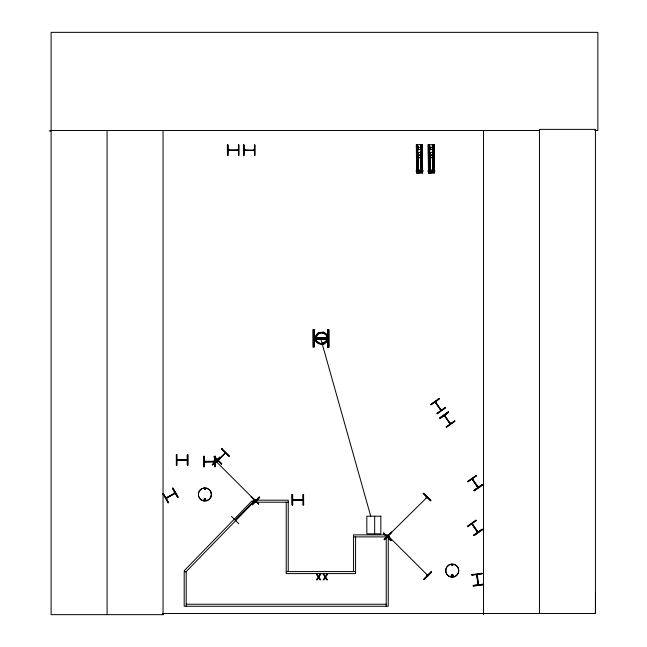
<?xml version="1.0" encoding="UTF-8"?>
<svg xmlns="http://www.w3.org/2000/svg" width="647" height="647" viewBox="0 0 647 647"><rect width="100%" height="100%" fill="white"/><g stroke="black" fill="none" stroke-linecap="round" stroke-linejoin="round"><path stroke-width="0.97" d="M163.044 130.516L163.044 614.65L163.044 613.51L595.426 613.51L595.507 592.458M477.971 583.885L478.465 583.626L478.602 584.718M476.831 574.706L478.06 584.597M477.389 575.361L476.871 575.426M478.02 583.877L478.489 583.812M478.578 584.532L477.227 574.544L476.766 574.665L478.084 584.815M216.106 461.408C216.664 462.953 217.78 461.489 216.365 461.149M255.161 499.808C253.478 499.913 257.029 500.729 255.007 499.808M387.933 536.209L388.928 536.687L387.998 535.765M426.947 574.649L426.575 574.916L427.327 575.604M427.594 575.288L426.85 574.528L426.575 575.021M324.867 343.242C322.999 345.352 313.625 343.363 315.138 336.658L318.178 332.76L323.379 331.976L327.697 334.814L328.579 339.667L323.921 344.228L318.761 343.759C313.051 341.414 315.469 332.089 321.486 332.453L324.551 333.132M315.752 340.152L317.265 334.442M205.56 499.516C204.363 496.775 203.902 501.7 205.495 499.338M452.544 565.284L452.01 564.977L452.31 565.47M452.803 565.203C451.315 566.926 451.946 563.505 452.73 565.074M452.94 575.466C450.021 577.617 452.568 573.339 452.674 575.029M315.882 339.966L318.906 343.436M175.216 493.224L166.344 498.352C165.317 497.778 167.112 496.718 167.258 497.818M435.52 401.884L435.124 402.038L441.076 410.449L441.286 410.028M450.175 424.011L444.311 415.536L450.053 423.825M449.681 423.203L450.005 422.879L450.587 423.672M471.889 523.941L477.68 532.4L471.841 523.916C472.075 523.075 473.369 524.507 472.423 524.806M431.751 172.555L431.048 172.571M388.111 535.724L387.707 536.646L388.435 536.048L388.046 535.659M427.044 497.389L425.952 497.899L426.769 497.074M235.759 519.889L235.379 520.22M324.284 333.464L326.379 335.348L327.196 337.888L325.692 341.567L322.432 342.926L322.934 343.525L323.088 343.007L322.521 342.861M326.961 335.138L327.98 338.033L326.29 342.126L323.702 343.209M204.598 488.914L205.099 489.294L204.678 488.873M452.835 575.628L452.399 576.065M431.727 171.398L431.128 171.415L431.767 171.512L431.128 171.633L431.775 171.965L431.137 172.531M317.256 334.548L321.478 332.736M435.059 401.949L440.979 410.513M440.372 409.551L440.914 409.405L440.308 409.559M472.059 478.942L477.931 487.612L472.092 479.128L472.569 478.853M471.784 523.787L472.472 524.685M477.688 532.246L477.421 531.098L478.084 532.044M204.331 461.36L205.374 461.254L205.552 461.829M244.056 149.975L245.1 149.886L244.995 150.444M325.093 338.227L325.093 338.591M225.56 452.932L218.338 460.187C217.4 460.049 218.67 458.569 219.082 459.443M224.501 453.207L224.873 453.579M316.351 341.131C314.288 337.475 318 331.248 323.152 332.768M205.422 461.788L204.549 461.829L204.541 461.303M214.731 461.295L213.575 461.303L214.521 461.764L204.501 461.829L214.739 461.683M303.071 500.042L292.832 500.107L292.873 499.573M228.011 150.339L238.428 150.339L228.181 150.452C227.873 148.947 230.041 150.783 228.957 149.918M238.282 150.379L238.201 149.869M254.465 150.452L244.226 150.452L244.275 149.918M245.067 150.379L244.995 149.918M187.282 460.292L177.043 460.292L177.092 459.758M178.03 460.179L177.812 459.758M187.137 460.211L187.064 459.758M315.954 338.227L316.06 338.696L315.954 338.227L326.112 338.632M231.513 516.403L238.84 523.787M256.778 501.829L258.59 504.037L251.214 496.694L255.419 500.519M235.71 519.856L235.112 519.905L254.692 500.268M254.732 500.285L254.74 500.875M219.511 457.203L212.167 464.578L212.58 464.983L219.891 457.575L219.479 457.17M212.531 464.926L219.834 457.526M216.551 461.262C215.305 461.4 217.481 462.84 217.068 461.772M217.966 459.904L225.374 452.908L218.201 460.252M221.314 464.174L221.719 463.762L214.311 456.45L213.906 456.863L221.347 464.142M252.023 504.425L259.39 497.074M252.346 504.749L255.007 502.056M256.341 500.705L259.657 497.341L259.285 496.969L251.974 504.377L252.387 504.781L259.698 497.373M423.195 493.548L423.599 493.135L430.999 500.446L430.595 500.859L423.243 493.499M386.647 536.687L383.986 539.38L384.399 539.784L391.71 532.384L391.298 531.971L388.014 535.376M384.35 539.735L391.661 532.327M387.707 536.646L388.37 536.031M387.448 536.395L426.947 497.406M390.828 540.633L388.143 537.972L390.796 540.666L391.2 540.253M423.85 579.227L431.161 571.827M424.173 579.55L431.484 572.142L431.104 571.77L423.809 579.194L424.206 579.583L431.517 572.183M327.803 339.521L323.654 343.751L318.874 343.274M320.103 343.727L324.899 342.91M174.916 492.723L174.043 493.095L174.31 493.548M174.043 493.095L174.197 493.815M204.436 498.894L205.188 498.797M205.317 499.775L204.719 499.937M451.792 575.029L452.237 574.843M430.878 404.731L439.37 398.722M435.787 402.976L435.981 402.442M445.476 407.351L436.976 413.344L437.307 413.813L445.799 407.804L445.468 407.335M437.057 413.465L445.548 407.448M439.823 417.873L448.314 411.864L448.646 412.333L440.154 418.35L439.823 417.873L448.339 411.904M440.073 418.229L448.565 412.22M440.114 418.286L448.63 412.317M444.707 416.272L445.241 416.126L444.659 415.334L450.498 423.639M449.495 423.049L450.102 422.903M454.744 420.946L446.252 426.955L454.655 420.825L454.995 421.302L446.503 427.311L446.163 426.842M476.16 475.416L467.611 481.36L467.951 481.829L476.418 475.796M467.862 481.708L476.378 475.731M473.936 490.361L482.525 484.49M474.259 490.822L482.775 484.838L482.444 484.368L473.928 490.345L474.259 490.822L482.743 484.805M467.619 526.504L476.135 520.528M473.693 535.158L482.233 529.222M473.984 535.57L482.5 529.594L482.193 529.157L473.677 535.134L474.008 535.611L482.525 529.634M224.832 453.539L224.46 453.167L225.196 452.577M327.754 339.521L326.978 335.243L323.144 332.752M162.89 493.863L163.392 493.572M172.903 488.081L172.401 488.372L177.626 497.373L178.103 497.09L172.903 488.081L178.062 497.114M165.996 497.866L175.094 493.03L166.085 498.239M166.287 498.247L175.159 493.127M321.187 338.656L320.766 338.478M321.373 332.841L324.236 333.472M213.793 461.246L213.793 461.715M293.601 500.091L293.601 499.573M237.481 149.918C237.028 151.131 237.392 149.336 238.419 149.975M326.031 338.696L326.145 338.227M186.344 459.758L186.344 460.284M187.064 460.284L177.092 460.227M419.288 172.531L419.927 172.409L419.288 172.304L419.927 172.191L419.288 172.078L419.927 171.965L419.337 171.415M253.519 149.869L253.26 150.452M452.099 564.702L452.601 564.839M471.809 574.601L482.12 573.218L482.193 573.784L471.865 575.054L482.177 573.646M476.904 575.741L477.446 575.458L477.276 574.455M473.224 585.519L483.552 584.249M473.289 585.972L483.6 584.629M472.35 478.74L478.27 487.167L477.729 486.301L477.405 486.754M316.205 341.309L315.186 336.715M320.281 343.614L316.537 341.131M327.811 329.744L327.883 347.075M328.822 329.735L328.854 347.075L328.822 329.735L327.697 329.735L327.697 347.091L328.854 347.075M428.16 144.774L433.765 144.71L434.121 172.862L433.765 144.685M416.749 147.629L421.949 147.573M428.597 147.629L433.797 147.573M416.765 149.538L421.973 149.481M428.621 149.538L433.822 149.481M416.797 152.393L421.998 152.336M428.646 152.393L433.854 152.336M416.822 154.932L422.022 154.876M428.67 154.932L433.87 154.876M416.854 157.795L422.054 157.739M428.702 157.795L433.902 157.739M416.992 170.064L422.192 170.007M428.84 170.064L434.04 170.007M416.134 170.897L423.065 170.824M427.982 170.897L434.921 170.824M416.134 171.115L423.073 171.034M427.982 171.115L434.921 171.034M419.183 171.39L420.008 171.382M419.28 171.415L419.927 171.406M431.039 171.342L431.856 171.382M419.199 172.612L420.024 172.603M422.628 172.862L416.619 172.951L416.336 144.766L422.321 144.677L422.604 172.862M203.716 456.337L204.298 456.337L204.29 466.746M214.699 456.272L215.281 456.264L215.346 466.673L214.764 466.673L214.699 456.272L214.836 466.673M204.436 461.36L214.513 461.238M204.436 461.715L214.626 461.651M204.363 466.738L203.781 466.746L203.765 456.337M292.048 494.607L292.63 494.607L292.67 505.016L292.112 505.016L292.048 494.607L292.161 505.016M292.767 499.63L303.063 499.921L292.881 500.042M303.095 504.943L303.678 504.943L303.564 494.534L303.031 494.543L303.168 504.943M327.738 329.744L327.738 347.091M49.14 130.92L51.113 130.912M51.113 130.516L539.461 130.516M594.828 130.516L597.86 130.516L597.86 32.35L51.113 32.35L51.113 614.65L163.125 614.65L163.125 613.51M227.437 144.952L228.011 144.952L228.011 155.361L227.437 155.361L227.437 144.952L227.485 155.361M238.419 144.952L238.994 144.952L238.994 155.361L238.419 155.361M244.056 144.952L243.474 144.952L243.474 155.361L244.056 155.361L243.984 144.952L243.911 155.361M228.124 149.975L238.314 149.975M244.162 149.975L254.457 150.339L244.162 150.339M254.457 155.361L255.039 155.361L255.039 144.952L254.457 144.952L254.53 155.361M313.997 337.823L327.697 337.823M313.997 337.936L327.697 337.936M313.997 338.041L327.697 338.041M315.954 338.591L326.145 338.591M313.997 338.769L326.719 338.769M313.997 338.874L326.719 338.874M313.997 338.979L326.719 338.979M176.874 454.792L176.299 454.792L176.348 465.193L176.874 465.193L176.801 454.792M187.282 454.792L187.856 454.792L187.856 465.193L187.282 465.193L187.306 454.792L187.428 465.193M176.987 459.815L187.169 459.815M288.238 502.209L253.559 502.209L252.104 500.802L184.274 570.67L185.721 572.085L253.559 502.209L253.559 500.188L288.238 500.188L288.238 571.576M353.561 536.889L388.249 536.889M286.217 571.576L355.583 571.576M186.215 604.233L386.219 604.233M313.949 329.735L313.949 347.075L313.803 329.719M324.608 333.124L327.034 335.17M472.415 478.829L472.722 479.888L472.941 479.476M477.923 487.369L472.14 479.152M320.952 338.753L321.138 338.058L320.694 338.494L370.747 516.201M452.237 576.089L451.695 575.781M177.812 459.702L178.135 460.292M205.269 461.295L205.374 461.715M205.164 488.582C202.923 489.011 206.207 490.175 205.245 488.703M427.133 575.49L426.575 574.868M388.523 536.945L388.928 536.533M477.591 531.244L477.203 531.51M423.292 493.443L430.7 500.754M388.928 536.687L388.257 536.031L427.465 575.159M388.677 536.945L388.046 536.403M426.834 574.609L427.497 575.272M383.695 533.047L386.388 535.708M387.739 537.034L391.103 540.358L383.752 532.991L383.396 533.354L385.41 535.344M383.428 533.322L385.45 535.312M221.67 449.002L229.078 456.305M214.262 456.507L221.662 463.818M216.438 461.23L217.109 461.885M254.756 500.066L255.428 500.721L216.227 461.602M251.254 496.653L258.614 504.013M477.882 486.423L477.454 486.722M254.352 149.975L253.3 150.339M435.415 401.827L441.303 410.141M476.135 475.375L476.467 475.852M472.164 523.617L478.004 531.834M471.873 523.827L477.729 532.166M172.531 488.299L177.731 497.308M163.327 493.612L168.592 502.582L168.091 502.873L162.931 493.839M163.27 493.645L168.471 502.654M301.906 499.929L302.125 499.516L301.866 500.042M477.195 576.76L477.963 582.68M471.8 574.552L471.873 575.126M434.048 144.685L434.355 172.862M433.49 144.685L433.539 149.724M433.563 151.73L433.595 154.754M433.627 157.771L433.773 170.857M433.409 149.724L433.385 144.693L434.177 144.677L434.477 172.862L428.468 172.951L428.185 144.766M433.433 151.738L433.49 154.754M433.498 157.771L433.668 172.87M433.215 149.724L433.142 144.693L432.35 144.702L432.398 149.732M433.239 151.738L433.247 154.754M433.304 157.779L433.425 170.857M433.037 144.693L433.094 149.724M433.11 151.738L433.142 154.754M433.175 157.779L433.32 170.857M432.803 144.693L433.053 172.878M432.706 144.693L432.754 149.732M432.778 151.746L432.811 154.762M432.843 157.779L432.989 170.865M432.471 144.702L432.528 149.732M432.552 151.746L432.584 154.762M432.617 157.779L432.754 170.865M432.447 151.746L432.455 154.762M432.511 157.787L432.633 170.865M432.269 172.886L430.676 172.903M430.012 146.764L430.02 149.78M430.077 152.805L430.077 154.811M430.134 157.836L430.271 172.927M429.883 146.764L429.915 149.78M429.948 152.805L429.972 154.819M430.004 157.836L430.166 172.927M429.657 146.764L429.689 149.789M429.721 152.805L429.737 154.819M429.77 157.836L429.94 172.935M429.576 144.758L429.834 172.935M429.325 146.772L429.357 149.789M429.39 152.805L429.414 154.819M429.446 157.844L429.608 172.935M429.196 146.772L429.252 149.789M429.284 152.813L429.284 154.827M429.341 157.844L429.479 172.935M428.977 146.772L429.26 172.943M428.872 146.772L428.904 149.797M428.937 152.813L428.961 154.827M428.993 157.844L429.155 172.943M428.929 172.943L428.565 144.766L428.824 172.943M428.29 144.766L428.597 172.951M422.2 144.685L422.499 172.862M421.965 144.685L422.273 172.862L421.86 144.685M421.634 144.685L421.69 149.724M421.715 151.73L421.747 154.754M421.779 157.771L421.917 170.857M421.537 144.693L421.561 149.724M421.585 151.738L421.642 154.754M421.674 157.771L421.82 172.87M421.286 144.693L421.367 149.724M421.367 151.738L421.423 154.754M421.456 157.779L421.569 170.857M421.189 144.693L421.237 149.724M421.262 151.738L421.294 154.754M421.326 157.779L421.472 170.857M421.205 172.878L420.898 144.693L420.906 149.732M420.93 151.746L420.962 154.762M420.995 157.779L421.132 170.865M420.623 144.702L420.679 149.732M420.704 151.746L420.736 154.762M420.768 157.779L420.906 170.865M420.518 144.702L420.55 149.732M420.599 151.746L420.607 154.762M420.639 157.787L420.809 170.865M420.421 172.886L418.827 172.903M418.14 146.764L418.197 149.78M418.205 152.805L418.253 154.811M418.261 157.836L418.447 172.927M418.035 146.764L418.067 149.78M418.099 152.805L418.124 154.819M418.156 157.836L418.318 172.927M417.8 146.764L417.833 149.789M417.865 152.805L417.889 154.819M417.922 157.836L418.083 172.935M417.727 144.758L417.986 172.935M417.477 146.772L417.509 149.789M417.541 152.805L417.558 154.819M417.59 157.844L417.76 172.935M417.347 146.772L417.404 149.789M417.412 152.813L417.461 154.819M417.493 157.844L417.63 172.935M417.129 146.772L417.186 149.797M417.194 152.813L417.242 154.827M417.275 157.844L417.412 172.943M417.024 146.772L417.056 149.797M417.089 152.813L417.113 154.827M417.145 157.844L417.307 172.943M417.072 172.943L416.717 144.766L416.975 172.943M416.442 144.766L416.749 172.951M303.176 494.543L303.241 504.943M292.557 494.607L292.622 505.016M215.233 456.264L215.297 466.673M214.844 456.272L214.909 466.673M204.153 456.337L204.217 466.746M595.426 613.51L595.426 129.376L539.461 129.376L539.461 613.51M483.495 130.516L483.495 614.65M386.219 536.889L386.219 606.263M374.67 516.201L374.67 533.832M355.583 536.889L355.583 573.598L286.217 573.598L286.217 502.209M353.561 571.576L353.561 534.867L388.249 534.867L388.249 606.263L184.193 606.263L184.193 571.576L186.215 571.576L186.215 606.263M254.603 144.952L254.603 155.361M243.523 144.952L243.523 155.361M238.565 144.952L238.565 155.361M238.492 144.952L238.492 155.361M227.873 144.952L227.873 155.361M187.808 454.792L187.808 465.193M176.728 454.792L176.728 465.193M107.079 130.516L107.079 614.65M319.925 574.358L318.591 576.517L317.281 574.358L316.448 574.358L318.138 577.108L316.391 579.858L317.184 579.858L318.542 577.658L319.885 579.858L320.726 579.858L319.003 577.067L320.718 574.358L319.925 574.358M326.678 574.358L325.344 576.517L324.034 574.358L323.201 574.358L324.891 577.108L323.144 579.858L323.937 579.858L325.295 577.658L326.638 579.858L327.479 579.858L325.748 577.067L327.471 574.358L326.678 574.358M316.893 338.591L316.787 338.122L316.893 338.591M222.026 448.638L221.622 449.05L229.03 456.361L229.434 455.949L221.994 448.67M439.119 398.366L430.651 404.424L430.959 404.852L439.45 398.843L439.119 398.366M475.885 520.172L467.393 526.189L467.7 526.618L476.2 520.625L475.885 520.172M483.535 584.104L473.216 585.446L473.289 586.02L483.608 584.678L483.535 584.104M313.997 329.735L312.841 329.719L312.938 347.067L313.997 347.075L313.997 329.719M380.84 516.201L366.825 516.201L366.825 533.832L380.84 533.832L380.84 516.201M204.217 499.994A0.938 0.938 0 0 0 205.778 499.581A0.938 0.938 0 0 0 204.63 498.433A0.938 0.938 0 0 0 204.217 499.994M201.621 500.099A6.502 6.502 0 0 0 211.375 494.47A6.502 6.502 0 0 0 201.621 488.841A6.502 6.502 0 0 0 201.621 500.099M201.589 500.171A6.583 6.583 0 0 0 211.456 494.47A6.583 6.583 0 0 0 201.589 488.776A6.583 6.583 0 0 0 201.589 500.171M451.727 576.34A1.011 1.011 0 0 0 453.24 575.466A1.011 1.011 0 0 0 451.727 574.593A1.011 1.011 0 0 0 451.727 576.34M448.994 576.21A6.478 6.478 0 0 0 458.715 570.605A6.478 6.478 0 0 0 448.994 564.993A6.478 6.478 0 0 0 448.994 576.21M448.945 576.307A6.583 6.583 0 0 0 458.812 570.605A6.583 6.583 0 0 0 448.945 564.904A6.583 6.583 0 0 0 448.945 576.307M430.481 157.164A1.157 1.157 0 0 0 432.406 156.623A1.157 1.157 0 0 0 430.975 155.223A1.157 1.157 0 0 0 430.481 157.164M418.625 157.164A1.157 1.157 0 0 0 420.558 156.623A1.157 1.157 0 0 0 419.127 155.223A1.157 1.157 0 0 0 418.625 157.164"/></g></svg>
